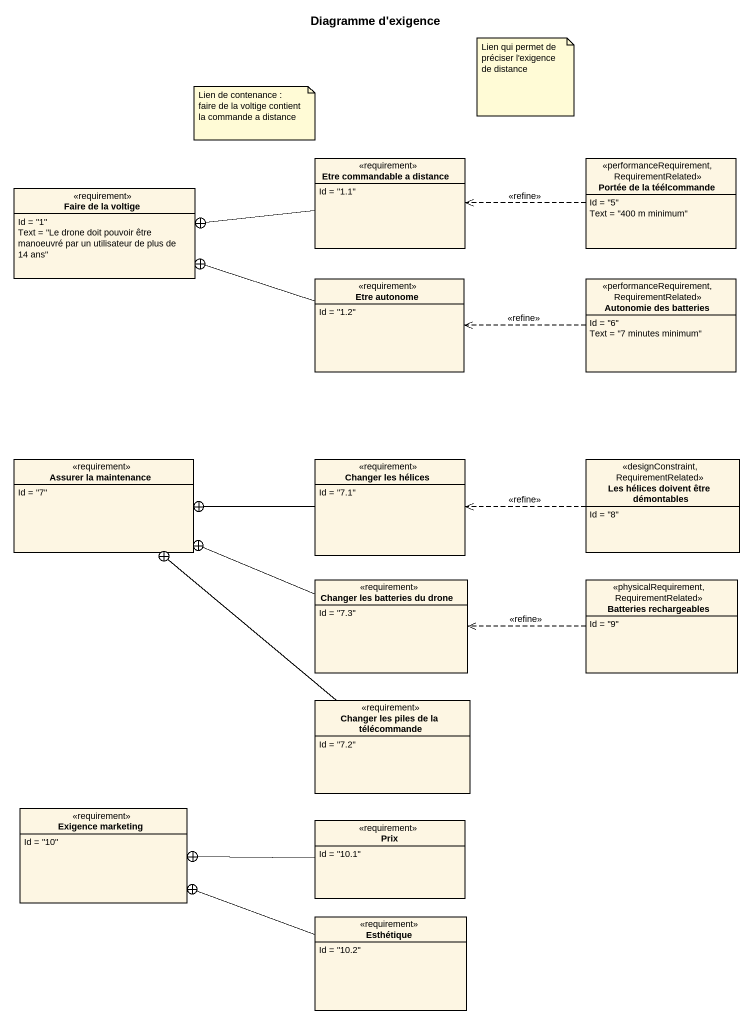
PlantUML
@startuml
title Diagramme d'exigence
hide circle
hide empty members
class "Etre commandable a distance" as Etre_commandable_a_distance <<requirement>> {
  Id = "1.1"
}
class "Portée de la téélcommande" as Portée_de_la_téélcommande <<performanceRequirement, RequirementRelated>> {
  Id = "5"
  Text = "400 m minimum"
}
class "Faire de la voltige" as Faire_de_la_voltige <<requirement>> {
  Id = "1"
  Text = "Le drone doit pouvoir être manoeuvré par un utilisateur de plus de 14 ans"
}
class "Etre autonome" as Etre_autonome <<requirement>> {
  Id = "1.2"
}
class "Autonomie des batteries" as Autonomie_des_batteries <<performanceRequirement, RequirementRelated>> {
  Id = "6"
  Text = "7 minutes minimum"
}
class "Assurer la maintenance" as Assurer_la_maintenance <<requirement>> {
  Id = "7"
}
class "Changer les hélices" as Changer_les_hélices <<requirement>> {
  Id = "7.1"
}
class "Les hélices doivent être démontables" as Les_hélices_doivent_être <<designConstraint, RequirementRelated>> {
  Id = "8"
}
class "Changer les batteries du drone" as Changer_les_batteries_du <<requirement>> {
  Id = "7.3"
}
class "Batteries rechargeables" as Batteries_rechargeables <<physicalRequirement, RequirementRelated>> {
  Id = "9"
}
class "Changer les piles de la télécommande" as Changer_les_piles_de_la <<requirement>> {
  Id = "7.2"
}
class "Exigence marketing" as Exigence_marketing <<requirement>> {
  Id = "10"
}
class Prix <<requirement>> {
  Id = "10.1"
}
class Esthétique <<requirement>> {
  Id = "10.2"
}
Etre_commandable_a_distance -left-+ Faire_de_la_voltige
Portée_de_la_téélcommande .left.> Etre_commandable_a_distance : <<refine>>
Etre_autonome -left-+ Faire_de_la_voltige
Autonomie_des_batteries .left.> Etre_autonome : <<refine>>
Changer_les_hélices -left-+ Assurer_la_maintenance
Les_hélices_doivent_être .left.> Changer_les_hélices : <<refine>>
Changer_les_batteries_du -left-+ Assurer_la_maintenance
Batteries_rechargeables .left.> Changer_les_batteries_du : <<refine>>
Changer_les_piles_de_la -up-+ Assurer_la_maintenance
Prix -left-+ Exigence_marketing
Esthétique -left-+ Exigence_marketing
note as N1
  Lien qui permet de préciser l'exigence de distance
end note
note as N2
  Lien de contenance : faire de la voltige contient la commande a distance
end note
@enduml
